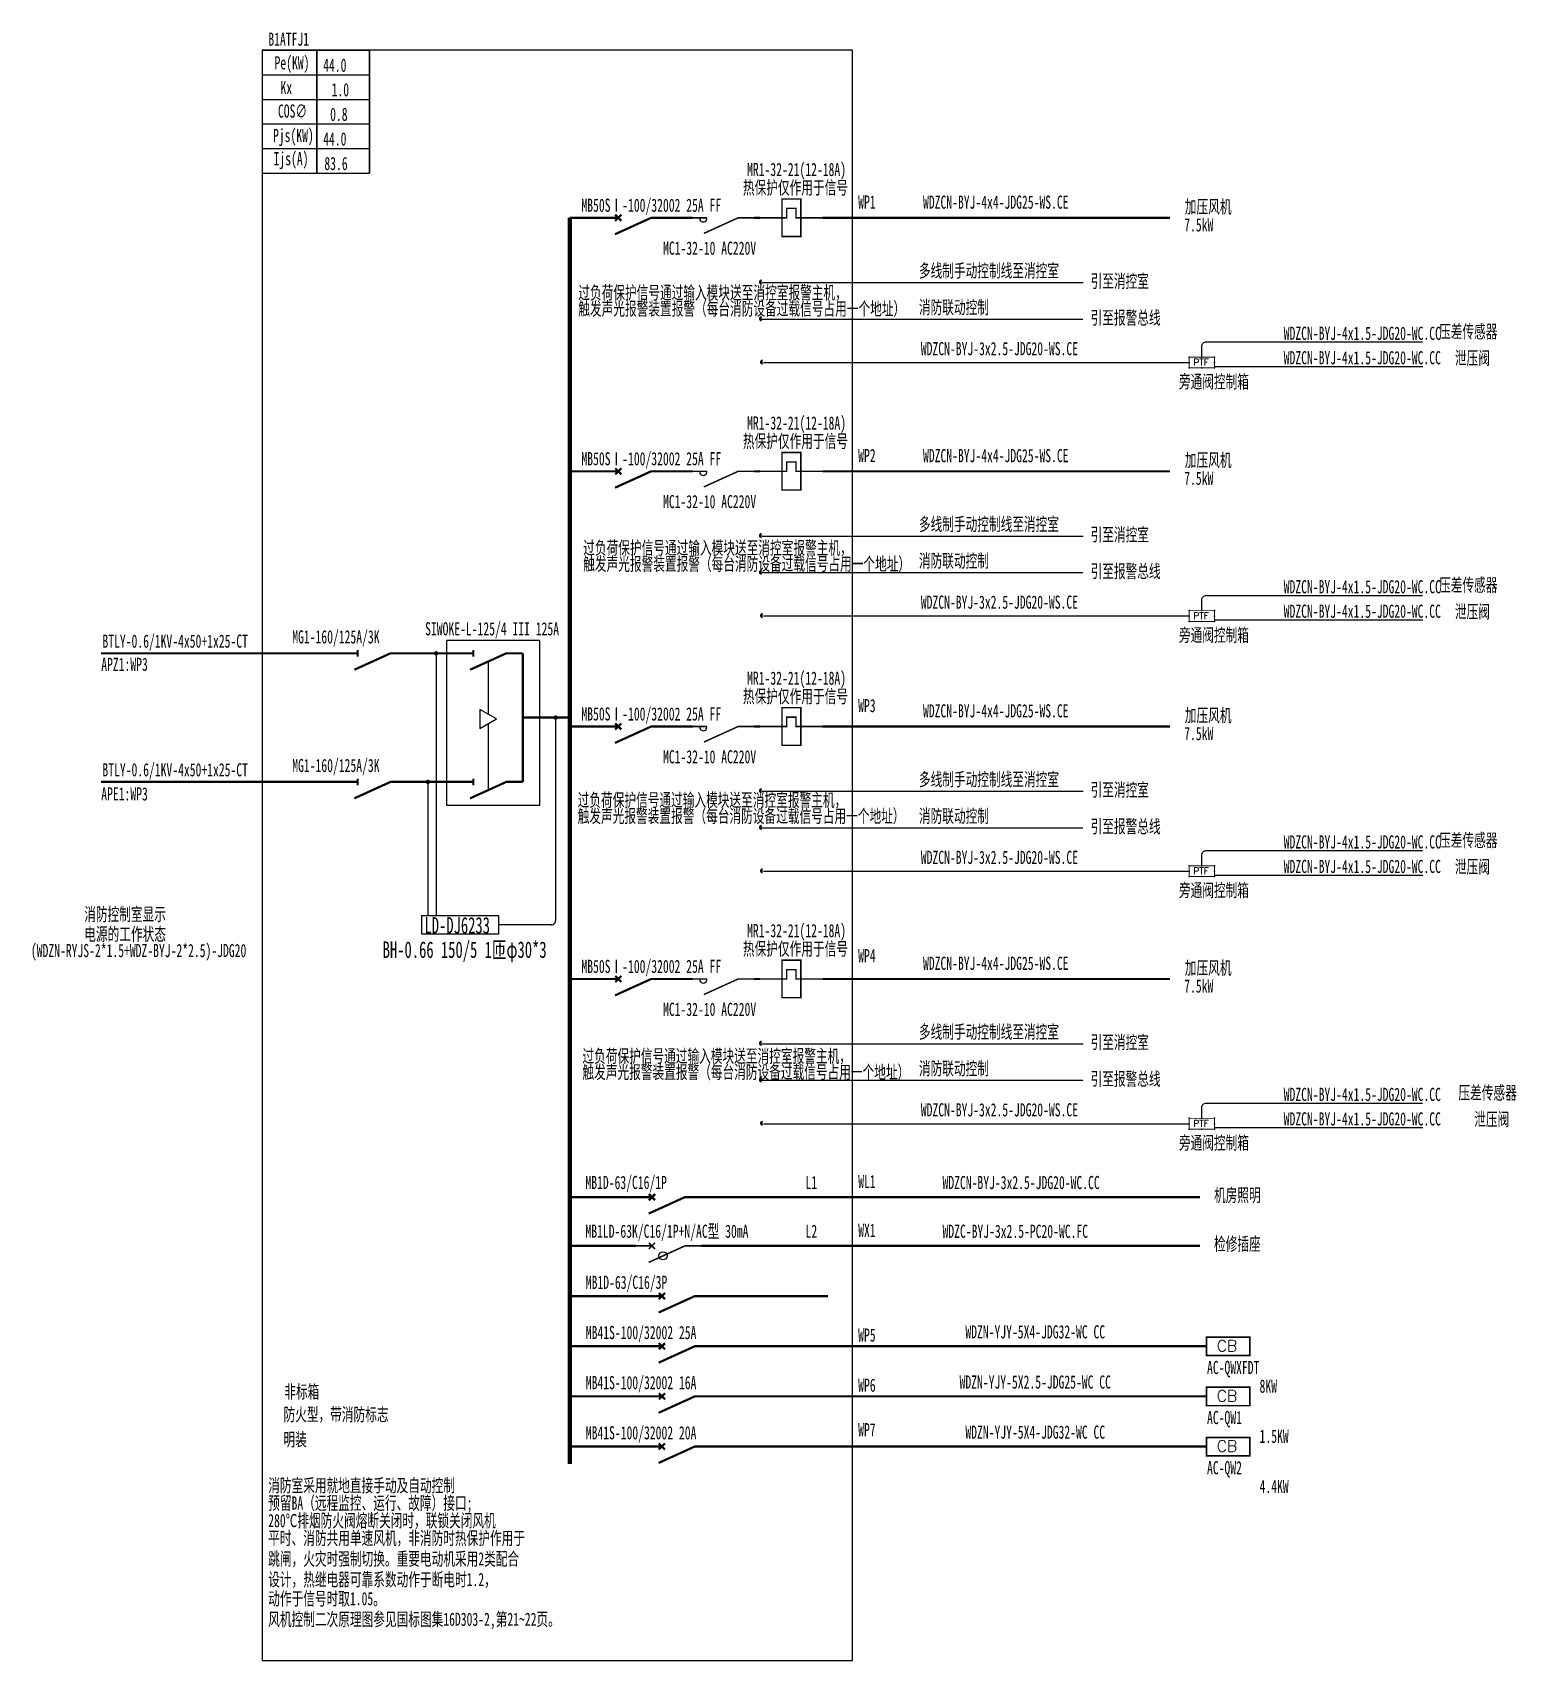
# Model space of a CAD drawing. Extents: x 1008566 to 1011000, y 83020 to 85691.
import ezdxf
from ezdxf.enums import TextEntityAlignment as Align

# ---------------------------------------------------------------- set-up
doc = ezdxf.new("R2010")
doc.units = 0
doc.header["$MEASUREMENT"] = 0
doc.linetypes.add('DASH', pattern=[0.35, 0.25, -0.1])
doc.styles.add('_TCH_LABEL', font='COMPLEX', dxfattribs={"bigfont": 'GBCBIG'})
doc.styles.add('宋体', font='', dxfattribs={"width": 0.65})
doc.styles.get('宋体').set_extended_font_data('SimSun')

# ---------------------------------------------------------------- blocks, each defined once
blk = doc.blocks.new('$equip_U$00000501(Q-冯立振)')
at = {"const_width": 0.0629}
blk.add_lwpolyline([(-0.82, 0.7), (0.82, 0.7), (0.82, 0), (-0.82, 0)], close=True, dxfattribs=at)
for p in [(-0.82, 0.7), (0, 0.7), (0.82, 0.7), (-0.82, 0.35), (-0.82, 0), (0, 0), (0.82, 0.35), (0.82, 0)]:
    blk.add_point(p)
at = {"color": 7, "style": '_TCH_LABEL'}
blk.add_attdef('$TEXT$', text='', height=0.429, dxfattribs=at).set_placement((-0.046, 0.37), align=Align.MIDDLE_CENTER)
at = {"color": 7, "style": '_TCH_LABEL', "flags": 1}
for tag in ['A', 'REMARK']:
    blk.add_attdef(tag, text='', height=0.0000286, dxfattribs=at).set_placement((0, 0), align=Align.MIDDLE_CENTER)
blk = doc.blocks.new('$element$00000576')
at = {"const_width": 0.0333}
for points in [[(0, 0), (0, -0.25)], [(0, -1), (0, -0.75), (-0.25, -0.2)], [(-0.047, -0.297), (0.047, -0.203)], [(-0.047, -0.203), (0.047, -0.297)]]:
    blk.add_lwpolyline(points, dxfattribs=at)
at = {"flags": 9}
blk.add_attdef('S', (0, 0), '', height=0.00000667, dxfattribs=at)
blk = doc.blocks.new('$TelecSys$00000011')
at = {"const_width": 0.5}
blk.add_lwpolyline([(-0.25, 0, 1), (0.25, 0, 1)], format="xyb", close=True, dxfattribs=at)
blk = doc.blocks.new('$element$00000585')
at = {"const_width": 0.0233}
for points in [[(0, 0), (0, -0.425), (-0.15, -0.425), (-0.15, -0.575), (0, -0.575), (0, -1)], [(-0.3, -0.35), (0.3, -0.35), (0.3, -0.65), (-0.3, -0.65), (-0.3, -0.35)]]:
    blk.add_lwpolyline(points, dxfattribs=at)
at = {"flags": 9}
blk.add_attdef('S', (0, 0), '', height=0.00000667, dxfattribs=at)
blk = doc.blocks.new('$element$00000577')
at = {"const_width": 0.0233}
for points in [[(0, 0), (0, -0.25)], [(-0.25, -0.2), (0, -0.75), (0, -1)]]:
    blk.add_lwpolyline(points, dxfattribs=at)
blk.add_arc((-0.008, -0.192), 0.0589, 81.8699, 278.1301)
at = {"flags": 9}
blk.add_attdef('S', (0, 0), '', height=0.00000667, dxfattribs=at)
blk = doc.blocks.new('$equip_U$00000501(陈岩)')
at = {"const_width": 0.0629}
blk.add_lwpolyline([(-0.82, 0.7), (0.82, 0.7), (0.82, 0), (-0.82, 0)], close=True, dxfattribs=at)
for p in [(-0.82, 0.7), (-0.82, 0.35), (-0.82, 0), (0, 0.7), (0, 0), (0.82, 0.7), (0.82, 0.35), (0.82, 0)]:
    blk.add_point(p)
at = {"color": 7, "style": '_TCH_LABEL'}
blk.add_attdef('$TEXT$', text='', height=0.429, dxfattribs=at).set_placement((-0.05, 0.37), align=Align.MIDDLE_CENTER)
at = {"color": 7, "style": '_TCH_LABEL', "flags": 1}
for tag in ['A', 'REMARK']:
    blk.add_attdef(tag, text='', height=0.0000286, dxfattribs=at).set_placement((0, 0), align=Align.MIDDLE_CENTER)
blk = doc.blocks.new('$element$00000525')
at = {"const_width": 0.0233}
for points in [[(0, 0), (0, -0.25)], [(-0.25, -0.2), (0, -0.75), (0, -1)], [(-0.047, -0.203), (0.047, -0.297)], [(0.047, -0.203), (-0.047, -0.297)]]:
    blk.add_lwpolyline(points, dxfattribs=at)
blk.add_circle((-0.151, -0.417), 0.0615)
at = {"flags": 9}
blk.add_attdef('S', (0, 0), '', height=0.00000667, dxfattribs=at)
blk = doc.blocks.new('$element$00000519')
at = {"const_width": 0.0333}
for points in [[(0, 0), (0, -0.25)], [(0, -1), (0, -0.75), (-0.25, -0.2)], [(-0.05, -0.25), (0.05, -0.25)]]:
    blk.add_lwpolyline(points, dxfattribs=at)
at = {"flags": 9}
blk.add_attdef('S', (0, 0), '', height=0.00000667, dxfattribs=at)

msp = doc.modelspace()

# ---------------------------------------------------------------- linework, layer by layer
at = {"color": 0, "ltscale": 0.6}
for p, q in [((1008942.2, 85662.1), (1008942.2, 85460.6)), ((1008942.2, 85662.1), (1009118.4, 85662.1)), ((1009031.7, 85460.6), (1009031.7, 85662.1)), ((1009118.4, 85460.6), (1009118.4, 85662.1)), ((1008942.2, 85621.8), (1009118.4, 85621.8)), ((1008942.2, 85581.5), (1009118.4, 85581.5)), ((1008942.2, 85541.2), (1009118.4, 85541.2)), ((1008942.2, 85500.9), (1009118.4, 85500.9)), ((1008942.2, 85460.6), (1009118.4, 85460.6))]:
    msp.add_line(p, q, dxfattribs=at)
at = {"color": 0}
for p, q in [((1009031.7, 85662.1), (1009031.7, 85460.5)), ((1009031.7, 85662.1), (1009118.4, 85662.1)), ((1009118.4, 85662.1), (1009118.4, 85460.5)), ((1009031.7, 85621.8), (1009118.4, 85621.8)), ((1009031.7, 85581.5), (1009118.4, 85581.5)), ((1009031.7, 85541.1), (1009118.4, 85541.1)), ((1009031.7, 85500.8), (1009118.4, 85500.8)), ((1009031.7, 85460.5), (1009118.4, 85460.5))]:
    msp.add_line(p, q, dxfattribs=at)
at = {"color": 0, "linetype": 'DASH'}
for p, q in [((1009762.6, 85281), (1010289, 85281)), ((1009761.4, 85220.9), (1010289, 85220.9)), ((1009764.4, 85149.7), (1010463.1, 85149.7)), ((1009762.6, 84865.1), (1010289, 84865.1)), ((1009761.4, 84805), (1010289, 84805)), ((1009764.4, 84733.9), (1010463.1, 84733.9)), ((1009227.6, 84672.7, 0), (1009227.6, 84242.4, 0)), ((1009313, 84659.2), (1009313, 84572.8)), ((1009423.6, 84567.2), (1009423.6, 84234.3, 0)), ((1009313, 84557.2), (1009313, 84448.2)), ((1009214.1, 84461.7, 0), (1009214.1, 84242.4, 0)), ((1009762.6, 84446.4), (1010289, 84446.4)), ((1009761.4, 84386.3), (1010289, 84386.3)), ((1009764.4, 84315.1), (1010463.1, 84315.1)), ((1009416.4, 84227.1, 0), (1009329.9, 84227.1)), ((1009762.6, 84032.2), (1010289, 84032.2)), ((1009761.4, 83972.1), (1010289, 83972.1)), ((1009764.4, 83900.9), (1010463.1, 83900.9))]:
    msp.add_line(p, q, dxfattribs=at)
for points in [[(1008942.2, 83020.3), (1009910.4, 83020.3), (1009910.4, 85662.1), (1008942.2, 85662.1)], [(1009244.8, 84423.6), (1009397.8, 84423.6), (1009397.8, 84693.8), (1009244.8, 84693.8)]]:
    msp.add_lwpolyline(points, close=True, dxfattribs=at)
at = {"color": 0}
for points, const_width in [([(1009446.7, 85387.2), (1009446.7, 83342.5)], 7.2), ([(1009446.7, 85387.2), (1009508.6, 85387.2)], 3.6), ([(1009607.4, 85387.2), (1009648.7, 85387.2)], 3.6), ([(1009748.8, 85387.2), (1009759.1, 85387.2)], 3.6), ([(1009861.7, 85387.2), (1010431.3, 85387.2)], 3.6), ([(1009446.7, 84971.3), (1009508.6, 84971.3)], 3.6), ([(1009607.4, 84971.3), (1009648.7, 84971.3)], 3.6), ([(1009748.8, 84971.3), (1009759.1, 84971.3)], 3.6), ([(1009861.7, 84971.3), (1010431.3, 84971.3)], 3.6), ([(1008677.6, 84672.7), (1009071.8, 84672.7)], 3.6), ([(1009179.8, 84672.7), (1009261.7, 84672.7)], 3.6), ([(1009369.7, 84672.7), (1009369.7, 84461.7)], 3.6), ([(1009369.7, 84567.2), (1009446.7, 84567.2)], 3.6), ([(1009446.7, 84552.6), (1009508.6, 84552.6)], 3.6), ([(1009607.4, 84552.6), (1009648.7, 84552.6)], 3.6), ([(1009748.8, 84552.6), (1009759.1, 84552.6)], 3.6), ([(1009861.7, 84552.6), (1010431.3, 84552.6)], 3.6), ([(1008677.6, 84461.7), (1009071.8, 84461.7)], 3.6), ([(1009179.8, 84461.7), (1009261.7, 84461.7)], 3.6), ([(1009446.7, 84138.4), (1009508.6, 84138.4)], 3.6), ([(1009607.4, 84138.4), (1009648.7, 84138.4)], 3.6), ([(1009748.8, 84138.4), (1009759.1, 84138.4)], 3.6), ([(1009861.7, 84138.4), (1010431.3, 84138.4)], 3.6), ([(1009446.7, 83780.4), (1009554.7, 83780.4)], 3.6), ([(1009662.7, 83780.4), (1010480.6, 83780.4)], 3.6), ([(1009446.7, 83700.4), (1009554.7, 83700.4)], 3.6), ([(1009662.7, 83700.4), (1010480.6, 83700.4)], 3.6), ([(1009446.7, 83618.1), (1009571, 83618.1)], 3.6), ([(1009679, 83618.1), (1009870.5, 83618.1)], 3.6), ([(1009446.7, 83535.8), (1009571, 83535.8)], 3.6), ([(1009679, 83535.8), (1010491, 83535.8)], 3.6), ([(1009446.7, 83453.6), (1009571, 83453.6)], 3.6), ([(1009679, 83453.6), (1010491, 83453.6)], 3.6), ([(1009446.7, 83371.3), (1009571, 83371.3)], 3.6), ([(1009679, 83371.3), (1010491, 83371.3)], 3.6)]:
    msp.add_lwpolyline(points, dxfattribs=dict(at, const_width=const_width))
at = {"color": 0, "const_width": 4.32}
for points in [[(1009761.4, 85283.9, 1), (1009761.4, 85279.5, 1)], [(1009761.4, 85223.8, 1), (1009761.4, 85219.4, 1)], [(1009763.2, 85152.6, 1), (1009763.2, 85148.3, 1)], [(1009761.4, 84868, 1), (1009761.4, 84863.7, 1)], [(1009761.4, 84807.9, 1), (1009761.4, 84803.6, 1)], [(1009763.2, 84736.7, 1), (1009763.2, 84732.4, 1)], [(1009761.4, 84449.3, 1), (1009761.4, 84445, 1)], [(1009761.4, 84389.2, 1), (1009761.4, 84384.9, 1)], [(1009763.2, 84318, 1), (1009763.2, 84313.7, 1)], [(1009761.4, 84035.1, 1), (1009761.4, 84030.7, 1)], [(1009761.4, 83975, 1), (1009761.4, 83970.6, 1)], [(1009763.2, 83903.8, 1), (1009763.2, 83899.5, 1)]]:
    msp.add_lwpolyline(points, format="xyb", dxfattribs=at)
at = {"color": 0, "linetype": 'Continuous'}
for points in [[(1010483.8, 85158.5), (1010483.8, 85176.4, -0.414214), (1010491, 85183.6), (1010845.6, 85183.6)], [(1010483.8, 84742.7), (1010483.8, 84760.5, -0.414214), (1010491, 84767.7), (1010845.6, 84767.7)], [(1010483.8, 84324), (1010483.8, 84341.8, -0.414214), (1010491, 84349), (1010845.6, 84349)], [(1010483.8, 83909.7), (1010483.8, 83927.6, -0.414214), (1010491, 83934.8), (1010845.6, 83934.8)]]:
    msp.add_lwpolyline(points, format="xyb", dxfattribs=at)
for points in [[(1010504.4, 85143.4), (1010846.4, 85143.4)], [(1010504.4, 84727.5), (1010846.4, 84727.5)], [(1010504.4, 84308.8), (1010846.4, 84308.8)], [(1010504.4, 83894.6), (1010846.4, 83894.6)]]:
    msp.add_lwpolyline(points, dxfattribs=at)
at = {"color": 0}
for points in [[(1009326.5, 84565), (1009299.5, 84580.6), (1009299.5, 84549.4)], [(1009204.1, 84242.4), (1009329.9, 84242.4), (1009329.9, 84211.7), (1009204.1, 84211.7)]]:
    msp.add_lwpolyline(points, close=True, dxfattribs=at)
at = {"color": 0, "linetype": 'DASH'}
msp.add_arc((1009416.4, 84234.3, 0), 7.2, 270, 0, dxfattribs=at)

# ---------------------------------------------------------------- block references
at = {"color": 0}
for name, p, xscale, yscale, zscale, rotation in [('$element$00000585', (1009861.7, 85387.2), 102.6, 102.6, 102.6, 270), ('$element$00000576', (1009499.4, 85387.2), 108.0000000000001, 108.0000000000001, 108.0000000000001, 90), ('$element$00000577', (1009646.2, 85387.2), 102.6000000000001, 102.6000000000001, 102.6000000000001, 90), ('$element$00000585', (1009861.7, 84971.3), 102.6, 102.6, 102.6, 270), ('$element$00000576', (1009499.4, 84971.3), 108.0000000000001, 108.0000000000001, 108.0000000000001, 90), ('$element$00000577', (1009646.2, 84971.3), 102.6000000000001, 102.6000000000001, 102.6000000000001, 90), ('$element$00000519', (1009071.8, 84672.7), 108, 108, 108, 90), ('$element$00000519', (1009261.7, 84672.7), 108, 108, 108, 90), ('$element$00000585', (1009861.7, 84552.6), 102.6, 102.6, 102.6, 270), ('$element$00000576', (1009499.4, 84552.6), 108.0000000000001, 108.0000000000001, 108.0000000000001, 90), ('$element$00000577', (1009646.2, 84552.6), 102.6000000000001, 102.6000000000001, 102.6000000000001, 90), ('$element$00000519', (1009071.8, 84461.7), 108, 108, 108, 90), ('$element$00000519', (1009261.7, 84461.7), 108, 108, 108, 90), ('$element$00000585', (1009861.7, 84138.4), 102.6, 102.6, 102.6, 270), ('$element$00000576', (1009499.4, 84138.4), 108.0000000000001, 108.0000000000001, 108.0000000000001, 90), ('$element$00000577', (1009646.2, 84138.4), 102.6000000000001, 102.6000000000001, 102.6000000000001, 90), ('$element$00000576', (1009554.7, 83780.4), 108, 108, 108, 90), ('$element$00000525', (1009554.7, 83700.4), 108, 108, 108, 90), ('$element$00000576', (1009571, 83618.1), 108, 108, 108, 90), ('$element$00000576', (1009571, 83535.8), 108, 108, 108, 90), ('$element$00000576', (1009571, 83453.6), 108, 108, 108, 90), ('$element$00000576', (1009571, 83371.3), 108, 108, 108, 90)]:
    msp.add_blockref(name, p, dxfattribs=dict(at, xscale=xscale, yscale=yscale, zscale=zscale, rotation=rotation))
for name, p, xscale, yscale, zscale, values in [('$equip_U$00000501(陈岩)', (1010483.8, 85140.9), 25.2, 25.2, 25.2, {'$TEXT$': 'PTF'}), ('$equip_U$00000501(陈岩)', (1010483.8, 84725), 25.2, 25.2, 25.2, {'$TEXT$': 'PTF'}), ('$equip_U$00000501(陈岩)', (1010483.8, 84306.3), 25.2, 25.2, 25.2, {'$TEXT$': 'PTF'}), ('$equip_U$00000501(陈岩)', (1010483.8, 83892.1), 25.2, 25.2, 25.2, {'$TEXT$': 'PTF'}), ('$equip_U$00000501(Q-冯立振)', (1010527, 83520.5), 43.2, 43.2, 43.2, {'$TEXT$': 'CB'}), ('$equip_U$00000501(Q-冯立振)', (1010527, 83438.3), 43.2, 43.2, 43.2, {'$TEXT$': 'CB'}), ('$equip_U$00000501(Q-冯立振)', (1010527, 83356), 43.2, 43.2, 43.2, {'$TEXT$': 'CB'})]:
    msp.add_blockref(name, p, dxfattribs=dict(at, xscale=xscale, yscale=yscale, zscale=zscale)).add_auto_attribs(values)
at = {"color": 0, "xscale": 7.2, "yscale": 7.2, "zscale": 7.2}
for p in [(1009227.6, 84672.7, 0), (1009423.6, 84567.2), (1009214.1, 84461.7, 0)]:
    msp.add_blockref('$TelecSys$00000011', p, dxfattribs=at)

# ---------------------------------------------------------------- texts
at = {"color": 0, "style": '宋体', "width": 0.65}
for s, p in [('B1ATFJ1', (1008952.3, 85669.5)), ('Pe(KW)', (1008962.5, 85630.6)), ('44.0', (1009042.3, 85626.8)), ('Kx', (1008972.3, 85590.1)), ('1.0', (1009056.2, 85586.5)), ('COS∅', (1008968.1, 85551.5)), ('0.8', (1009053.7, 85546.2)), ('Pjs(KW)', (1008960, 85511.5)), ('44.0', (1009042.3, 85505.8)), ('Ijs(A)', (1008960.9, 85473.4)), ('83.6', (1009044.2, 85465.5)), ('热保护仅作用于信号', (1009730.9, 85425.9)), ('WP1', (1009919.9, 85402.3)), ('WDZCN-BYJ-4x4-JDG25-WS.CE', (1010026.3, 85402.1)), ('加压风机', (1010455.8, 85394.6)), ('7.5kW', (1010454.8, 85364.8)), ('多线制手动控制线至消控室', (1010019.6, 85289.7)), ('引至消控室', (1010301.2, 85272.6)), ('触发声光报警装置报警（每台消防设备过载信号占用一个地址）', (1009460.8, 85227.3)), ('过负荷保护信号通过输入模块送至消控室报警主机，', (1009460.8, 85253.6)), ('消防联动控制', (1010019.6, 85229.6)), ('引至报警总线', (1010301.2, 85212.5)), ('WDZCN-BYJ-4x1.5-JDG20-WC.CC', (1010618, 85186.9)), ('压差传感器', (1010872.9, 85189.8)), ('WDZCN-BYJ-3x2.5-JDG20-WS.CE', (1010022.7, 85161.7)), ('WDZCN-BYJ-4x1.5-JDG20-WC.CC', (1010618, 85146.8)), ('泄压阀', (1010898.9, 85146.2)), ('旁通阀控制箱', (1010446.1, 85107.6)), ('热保护仅作用于信号', (1009730.9, 85010)), ('WP2', (1009919.9, 84986.4)), ('WDZCN-BYJ-4x4-JDG25-WS.CE', (1010026.3, 84986.2)), ('加压风机', (1010455.8, 84978.8)), ('7.5kW', (1010454.8, 84949)), ('多线制手动控制线至消控室', (1010019.6, 84873.8)), ('引至消控室', (1010301.2, 84856.7)), ('过负荷保护信号通过输入模块送至消控室报警主机，', (1009468.9, 84834.9)), ('触发声光报警装置报警（每台消防设备过载信号占用一个地址）', (1009468.9, 84808.6)), ('消防联动控制', (1010019.6, 84813.7)), ('引至报警总线', (1010301.2, 84796.6)), ('压差传感器', (1010872.9, 84774)), ('WDZCN-BYJ-4x1.5-JDG20-WC.CC', (1010618, 84771.1)), ('WDZCN-BYJ-3x2.5-JDG20-WS.CE', (1010022.7, 84745.8)), ('WDZCN-BYJ-4x1.5-JDG20-WC.CC', (1010618, 84730.9)), ('泄压阀', (1010898.9, 84730.3)), ('BTLY-0.6/1KV-4x50+1x25-CT', (1008680.1, 84681.8)), ('旁通阀控制箱', (1010446.1, 84691.8)), ('APZ1:WP3', (1008678.2, 84643.7)), ('热保护仅作用于信号', (1009730.9, 84591.3)), ('WP3', (1009919.9, 84576.1)), ('WDZCN-BYJ-4x4-JDG25-WS.CE', (1010026.3, 84567.5)), ('加压风机', (1010455.8, 84560)), ('7.5kW', (1010454.8, 84530.2)), ('BTLY-0.6/1KV-4x50+1x25-CT', (1008680.1, 84470.8)), ('多线制手动控制线至消控室', (1010019.6, 84455.1)), ('APE1:WP3', (1008678.2, 84431.2)), ('引至消控室', (1010301.2, 84438)), ('过负荷保护信号通过输入模块送至消控室报警主机，', (1009459.8, 84421.2)), ('触发声光报警装置报警（每台消防设备过载信号占用一个地址）', (1009459.8, 84394.9)), ('消防联动控制', (1010019.6, 84395)), ('引至报警总线', (1010301.2, 84377.9)), ('WDZCN-BYJ-4x1.5-JDG20-WC.CC', (1010618, 84352.4)), ('压差传感器', (1010872.9, 84355.2)), ('WDZCN-BYJ-3x2.5-JDG20-WS.CE', (1010022.7, 84327.1)), ('WDZCN-BYJ-4x1.5-JDG20-WC.CC', (1010618, 84312.2)), ('泄压阀', (1010898.9, 84311.6)), ('旁通阀控制箱', (1010446.1, 84273.1)), ('消防控制室显示', (1008650.3, 84233.8)), ('电源的工作状态', (1008650.3, 84201.2)), ('(WDZN-RYJS-2*1.5+WDZ-BYJ-2*2.5)-JDG20', (1008562.8, 84174.2)), ('热保护仅作用于信号', (1009730.9, 84177.1)), ('WP4', (1009919.9, 84165.8)), ('WDZCN-BYJ-4x4-JDG25-WS.CE', (1010026.3, 84153.3)), ('加压风机', (1010455.8, 84145.8)), ('7.5kW', (1010454.8, 84116)), ('多线制手动控制线至消控室', (1010019.6, 84040.9)), ('过负荷保护信号通过输入模块送至消控室报警主机，', (1009467.6, 84001.1)), ('引至消控室', (1010301.2, 84023.8)), ('触发声光报警装置报警（每台消防设备过载信号占用一个地址）', (1009467.6, 83974.8)), ('消防联动控制', (1010019.6, 83980.8)), ('引至报警总线', (1010301.2, 83963.7)), ('WDZCN-BYJ-4x1.5-JDG20-WC.CC', (1010618, 83938.2)), ('压差传感器', (1010904.6, 83941)), ('WDZCN-BYJ-3x2.5-JDG20-WS.CE', (1010022.7, 83912.9)), ('WDZCN-BYJ-4x1.5-JDG20-WC.CC', (1010618, 83898)), ('泄压阀', (1010930.6, 83897.4)), ('旁通阀控制箱', (1010446.1, 83858.8)), ('L1', (1009833.6, 83793.7)), ('WL1', (1009920, 83795.3)), ('WDZCN-BYJ-3x2.5-JDG20-WC.CC', (1010058.3, 83793.6)), ('机房照明', (1010503.7, 83772.9)), ('L2', (1009833.6, 83713.7)), ('WX1', (1009920, 83715.2)), ('WDZC-BYJ-3x2.5-PC20-WC.FC', (1010058.3, 83713.6)), ('检修插座', (1010503.7, 83692.9)), ('WP5', (1009919.9, 83543.3)), ('AC-QWXFDT', (1010492.2, 83490.2)), ('非标箱', (1008978.5, 83450.5)), ('WP6', (1009919.9, 83461.1)), ('8KW', (1010578.4, 83459.5)), ('防火型，带消防标志', (1008977.2, 83413.2)), ('WP7', (1009919.9, 83388)), ('AC-QW1', (1010492.2, 83408)), ('明装', (1008977.2, 83372.2)), ('1.5KW', (1010578.4, 83377.3)), ('AC-QW2', (1010492.2, 83325.7)), ('4.4KW', (1010578.4, 83295))]:
    msp.add_text(s, height=21.6, dxfattribs=at).set_placement(p)
at = {"color": 2, "style": '宋体', "width": 0.65}
for p in [(1009737.7, 85455.7), (1009737.7, 85039.8), (1009737.7, 84621.1), (1009737.7, 84206.9)]:
    msp.add_text('MR1-32-21(12-18A)', height=21.6, dxfattribs=at).set_placement(p)
at = {"color": 3, "style": '宋体', "width": 0.65}
for p in [(1009465.9, 85397), (1009465.9, 84981.1), (1009465.9, 84562.4), (1009465.9, 84148.2)]:
    msp.add_text('MB50SⅠ-100/32002 25A FF', height=21.6, dxfattribs=at).set_placement(p)
at = {"color": 31, "style": '宋体', "width": 0.65}
for s, p in [('MC1-32-10 AC220V', (1009599.8, 85326.6)), ('MC1-32-10 AC220V', (1009599.8, 84910.8)), ('MC1-32-10 AC220V', (1009599.8, 84492.1)), ('MC1-32-10 AC220V', (1009599.8, 84077.8)), ('MB41S-100/32002 16A', (1009473.1, 83465.3))]:
    msp.add_text(s, height=21.6, dxfattribs=at).set_placement(p)
at = {"color": 2, "style": '宋体', "width": 0.65}
msp.add_text('SIWOKE-L-125/4 III 125A', height=21.6, dxfattribs=at).set_placement((1009319.4, 84711.1), align=Align.MIDDLE)
at = {"color": 1, "style": '宋体', "width": 0.65}
for s, height, p in [('MG1-160/125A/3K', 21.6, (1008991.5, 84688.9)), ('MG1-160/125A/3K', 21.6, (1008991.5, 84477.9)), ('LD-DJ6233', 27, (1009208.5, 84212.9, 0)), ('BH-0.66 150/5 1匝φ30*3', 27, (1009139.9, 84172.9, 0))]:
    msp.add_text(s, height=height, dxfattribs=at).set_placement(p)
at = {"color": 6, "style": '宋体', "width": 0.65}
msp.add_text('MB1D-63/C16/1P', height=21.6, dxfattribs=at).set_placement((1009472.5, 83793.7))
at = {"color": 30, "style": '宋体', "width": 0.65}
for s, p in [('MB1LD-63K/C16/1P+N/AC型 30mA', (1009472.5, 83713.7)), ('MB41S-100/32002 20A', (1009473.1, 83383))]:
    msp.add_text(s, height=21.6, dxfattribs=at).set_placement(p)
at = {"color": 40, "style": '宋体', "width": 0.65}
msp.add_text('MB1D-63/C16/3P', height=21.6, dxfattribs=at).set_placement((1009473.1, 83629.8))
at = {"color": 190, "style": '宋体', "width": 0.65}
msp.add_text('MB41S-100/32002 25A', height=21.6, dxfattribs=at).set_placement((1009473.1, 83547.5))
at = {"color": 0, "style": '宋体', "width": 0.65}
for s, p in [('WDZN-YJY-5X4-JDG32-WC CC', (1010210.4, 83548.6)), ('WDZN-YJY-5X2.5-JDG25-WC CC', (1010210.4, 83466.3)), ('WDZN-YJY-5X4-JDG32-WC CC', (1010210.4, 83384.1))]:
    msp.add_text(s, height=21.6, dxfattribs=at).set_placement(p, align=Align.CENTER)
at = {"color": 0, "linetype": 'Continuous', "style": '宋体', "width": 0.65}
for s, p in [('消防室采用就地直接手动及自动控制', (1008952.1, 83296.6)), ('预留BA（远程监控、运行、故障）接口;', (1008952.1, 83267.8)), ('280℃排烟防火阀熔断关闭时，联锁关闭风机', (1008952.1, 83239)), ('平时、消防共用单速风机，非消防时热保护作用于', (1008952.1, 83210.2)), ('跳闸，火灾时强制切换。重要电动机采用2类配合', (1008952.1, 83176.2)), ('设计，热继电器可靠系数动作于断电时1.2，', (1008952.1, 83142.3)), ('动作于信号时取1.05。', (1008952.1, 83110.9)), ('风机控制二次原理图参见国标图集16D303-2,第21~22页。', (1008952.1, 83077.1))]:
    msp.add_text(s, height=21.6, dxfattribs=at).set_placement(p)

doc.saveas('drawing.dxf')
